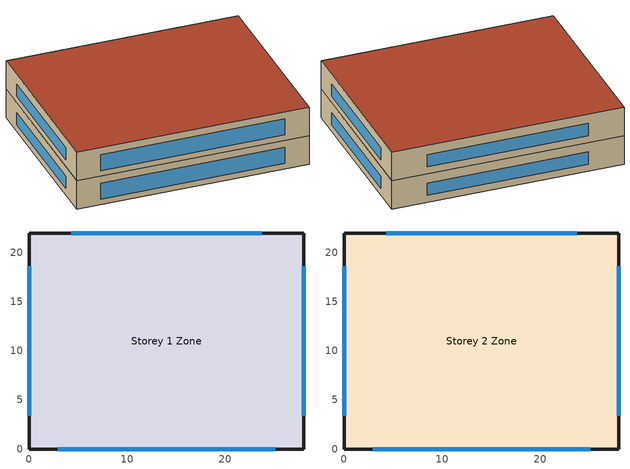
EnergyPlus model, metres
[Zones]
Storey 1 Zone
 floor ground (Ground Floor): 0,22 28,22 28,0 0,0 z0
 wall outside (Ext Wall): 0,0 28,0 28,22 0,22 0,0 z0:3.7
 window (Window): 2.9,0 25.1,0 z0.7:2.8; 28,3.37 28,18.63 / 23.71,22 4.29,22 / 0,18.63 0,3.37 z0.9:2.5
Storey 2 Zone
 floor to Storey 1 Zone (Interior Floor): 0,22 28,22 28,0 0,0 z3.7
 wall outside (Ext Wall): 0,0 28,0 28,22 0,22 0,0 z3.7:7.4
 window (Window): 2.9,0 25.1,0 z4.4:6.5; 28,3.37 28,18.63 / 23.71,22 4.29,22 / 0,18.63 0,3.37 z4.6:6.2
 roof outside (Roof): 0,0 28,0 28,22 0,22 z7.4
[Building]
T2-test-05 School: 15, City, 0.04, 0.4, FullExterior, 25, 6
[Material]
Heavyweight Concrete 200mm: MediumRough, 0.2, 1.311, 2240, 836.8, 0.9, 0.7, 0.7
Wall Insulation: MediumRough, 0.04447, 0.045, 265, 836.8, 0.9, 0.7, 0.7
Gypsum Board 12.7mm: Smooth, 0.0127, 0.16, 784.9, 830, 0.9, 0.4, 0.4
Roof Membrane: VeryRough, 0.0095, 0.16, 1121.29, 1460, 0.9, 0.7, 0.7
Roof Insulation: MediumRough, 0.25885, 0.049, 265, 836.8, 0.9, 0.7, 0.7
Heavyweight Concrete 100mm: MediumRough, 0.1, 1.311, 2240, 836.8, 0.9, 0.7, 0.7
Carpet 12.7mm: VeryRough, 0.0127, 0.06, 288, 1380, 0.9, 0.7, 0.8
[WindowMaterial:SimpleGlazingSystem]
Glazing Simple: 2.4, 0.28, 0.37
[Construction]
Ext Wall: Heavyweight Concrete 200mm, Wall Insulation, Gypsum Board 12.7mm
Roof: Roof Membrane, Roof Insulation, Heavyweight Concrete 100mm
Ground Floor; Interior Floor: Heavyweight Concrete 100mm, Carpet 12.7mm
Window: Glazing Simple
[Zone]
Storey 1 Zone; Storey 2 Zone: 0, 0, 0, 0, 1, 1, autocalculate, autocalculate
[HVACTemplate:Thermostat]
School Thermostat: Heating Setpoint Sch, , Cooling Setpoint Sch
[HVACTemplate:Zone:IdealLoadsAirSystem]
Storey 1 Zone; Storey 2 Zone: School Thermostat
[Schedule:Compact]
Heating Setpoint Sch: Temperature, Through: 12/31, For: Weekdays, Until: 07:00, 16.5, Until: 16:00, 20.5, Until: 24:00, 16.5, For: AllOtherDays, Until: 24:00, 16.5
Cooling Setpoint Sch: Temperature, Through: 12/31, For: Weekdays, Until: 07:00, 27, Until: 16:00, 23, Until: 24:00, 27, For: AllOtherDays, Until: 24:00, 27
